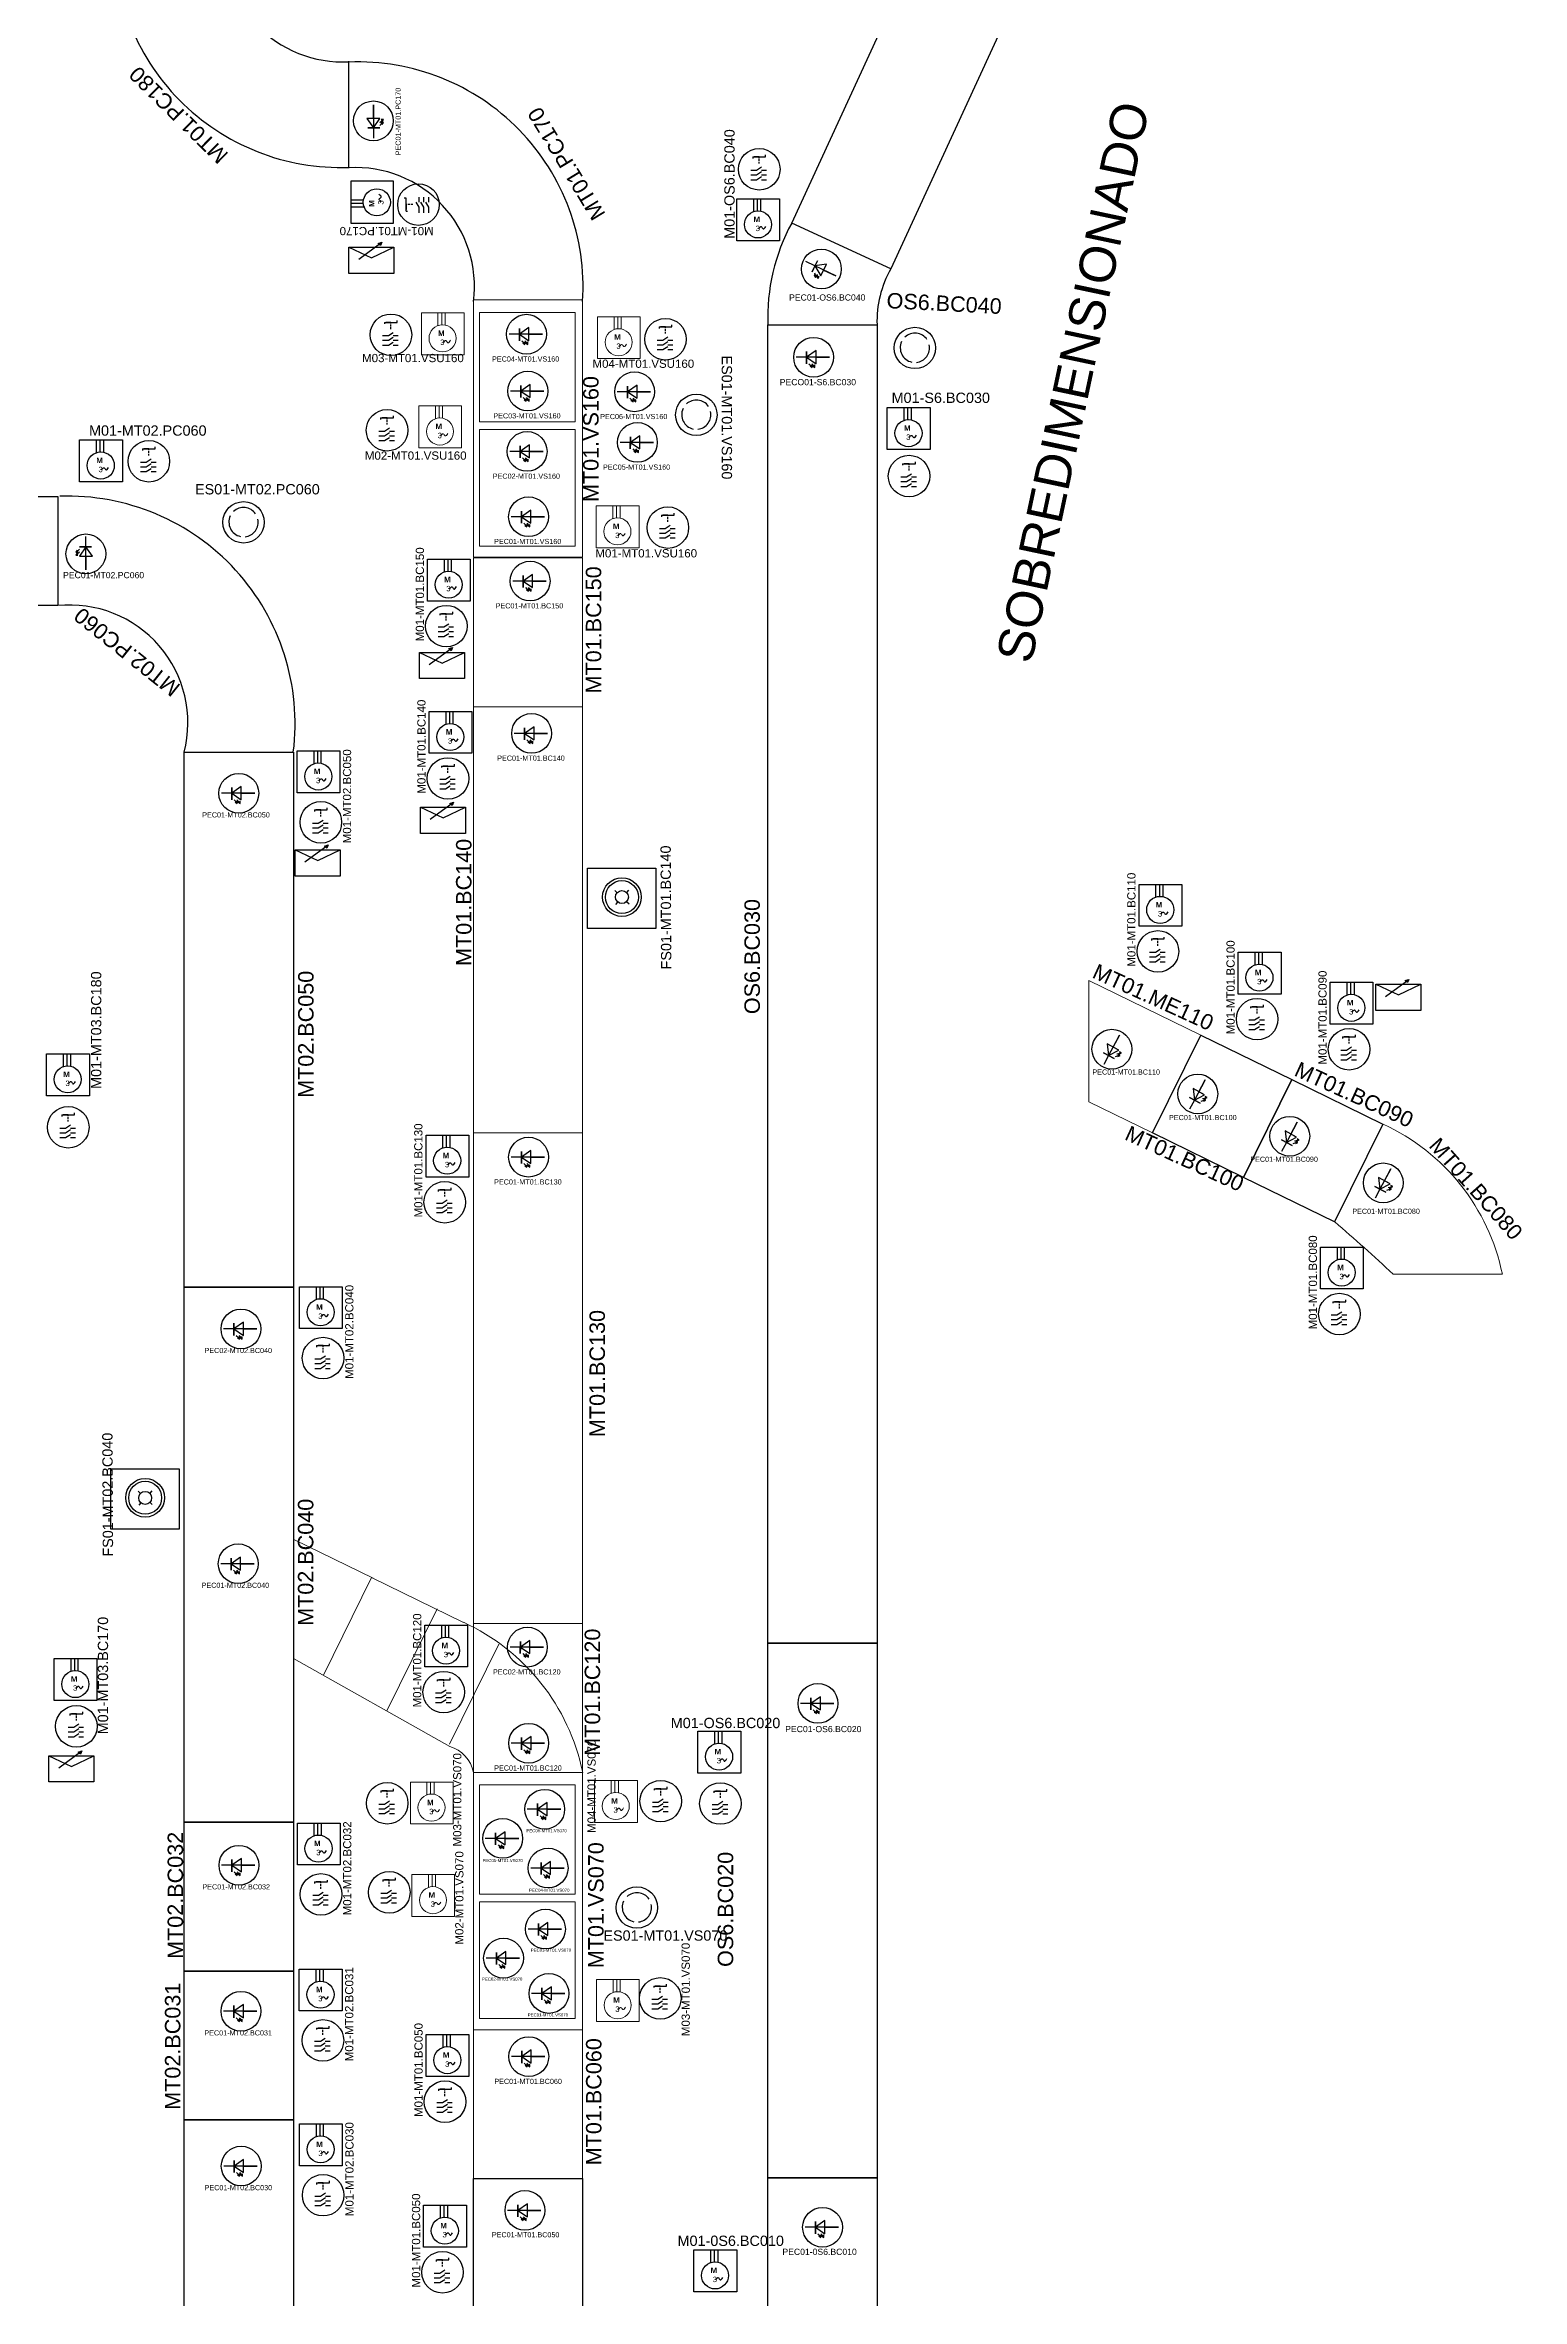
# Model space of a CAD drawing. Header units: inches. Extents: x 281601 to 402894, y -153394 to -83814.
# Drawn here: x 363278 to 377617, y -141813 to -119927 of the extents above; entities that cross this region are included whole.
import ezdxf

# ---------------------------------------------------------------- set-up
doc = ezdxf.new("R2010")
doc.units = ezdxf.units.IN
doc.linetypes.add('DASHED', pattern=[0.75, 0.5, -0.25])
for name, color, linetype in [('Desconector', 7, 'Continuous'), ('Motores', 7, 'Continuous'), ('PEC', 7, 'Continuous'), ('PEMERGENCIA', 1, 'Continuous'), ('VFrecuencia', 142, 'Continuous')]:
    doc.layers.add(name, color=color, linetype=linetype)
for name, color, linetype, lineweight in [('lin1', 253, 'Continuous', 0), ('NOMBRES', 7, 'Continuous', 0), ('NPE', 7, 'Continuous', 5), ('Num Motor', 7, 'Continuous', 0)]:
    doc.layers.add(name, color=color, linetype=linetype, lineweight=lineweight)
doc.styles.add('Annotative', font='arial.ttf', dxfattribs={"height": 250})
doc.styles.add('isocop', font='isocp.shx')

# ---------------------------------------------------------------- blocks, each defined once
blk = doc.blocks.new('Motor trifasico')
at = {"color": 116, "true_color": 0x136734}
for p, q in [((2057.3, 3405.5), (2057.3, 3406.3)), ((2057.3, 3406.3), (2058.1, 3406.3)), ((2064.9, 3406.3), (2064.9, 3400.5)), ((2066.6, 3406.3), (2066.6, 3400.8)), ((2068.2, 3406.3), (2068.2, 3400.7))]:
    blk.add_line(p, q, dxfattribs=at)
blk.add_lwpolyline([(2058.1, 3406.3), (2076.9, 3406.3), (2076.9, 3387.1), (2057.3, 3387.1), (2057.3, 3405.5)], dxfattribs=at)
blk.add_circle((2067, 3394.6), 6.2, dxfattribs=at)
blk.add_spline([(2067.4, 3392.6), (2068.5, 3393.6), (2069.4, 3392.6), (2070.6, 3393.7)], degree=3, dxfattribs=at)
at = {"color": 116, "true_color": 0x136734, "insert": (2063.8, 3398.2), "char_height": 2.5, "width": 4.443, "attachment_point": 1, "style": 'isocop'}
blk.add_mtext('\\pxqc;{\\fLucida Sans|b1|i0|c0|p34; M\\P\\pq*;} {\\fLeelawadee|b0|i0|c0|p34;3}', dxfattribs=at)
blk = doc.blocks.new('Fotocelda')
at = {"color": 5}
for points in [[(1919.7, 3371.9), (1918.7, 3373), (1919.3, 3373), (1918.2, 3373.7), (1918.2, 3372.6), (1918.7, 3373)], [(1921.1, 3371.9), (1920, 3373), (1920.6, 3373), (1919.6, 3373.7), (1919.6, 3372.6), (1920, 3373)], [(1917.6, 3371.9), (1917.6, 3365.4), (1922.3, 3368.7), (1917.6, 3371.9), (1917.6, 3368.7), (1910.9, 3368.7), (1922.3, 3368.7), (1922.3, 3371.9), (1922.3, 3365.9), (1922.3, 3368.7), (1922.3, 3368.7), (1927.4, 3368.7)]]:
    blk.add_lwpolyline(points, dxfattribs=at)
blk.add_circle((1918.8, 3368.7), 9.83, dxfattribs=at)
blk = doc.blocks.new('Interruptor principal')
at = {"color": 32, "true_color": 0xcd6928}
for p, q in [((2036.58, 3398.7), (2040.03, 3398.7)), ((2036.58, 3398.7), (2036.58, 3398.29)), ((2037.63, 3395.16), (2038.95, 3396)), ((2040.03, 3398.7), (2040.03, 3399.22)), ((2036.1, 3395.16), (2037.63, 3395.16)), ((2036.1, 3393.91), (2037.63, 3393.91)), ((2036.1, 3392.6), (2037.63, 3392.6)), ((2037.63, 3393.91), (2038.95, 3394.75)), ((2037.63, 3392.6), (2038.95, 3393.43)), ((2038.95, 3395.16), (2040.27, 3395.16)), ((2038.95, 3393.91), (2040.27, 3393.91)), ((2038.95, 3392.6), (2040.27, 3392.6))]:
    blk.add_line(p, q, dxfattribs=at)
blk.add_line((2038.32, 3398.7), (2037, 3398.7))
at = {"color": 32, "linetype": 'DASHED', "true_color": 0xcd6928}
blk.add_line((2038.32, 3396.9), (2038.32, 3398.7), dxfattribs=at)
at = {"color": 32, "true_color": 0xcd6928}
blk.add_circle((2038.32, 3395.38), 5.57, dxfattribs=at)

msp = doc.modelspace()

# ---------------------------------------------------------------- linework, layer by layer
at = {"color": 217, "true_color": 0x93278f}
msp.add_line((366229, -121115, 483), (366229, -120084, 483), dxfattribs=at)
at = {"color": 177, "true_color": 0x293189}
for points, elevation in [([(371490, -122099), (370528, -121655), (375747, -110319), (376710, -110762)], 334), ([(371356, -135444), (370296, -135444), (370296, -122645), (371356, -122645)], 345), ([(371356, -140638), (370296, -140638), (370296, -135444), (371356, -135444)], 345), ([(371356, -149011), (370296, -149011), (370296, -140638), (371356, -140638)], 345)]:
    msp.add_lwpolyline(points, close=True, dxfattribs=dict(at, elevation=elevation))
at = {"color": 67, "true_color": 0x727430, "elevation": 1957}
msp.add_lwpolyline([(360319, -125370), (360319, -124310), (363402, -124310), (363402, -125370)], close=True, dxfattribs=at)
at = {"color": 4, "elevation": 345}
for points in [[(365689, -131988), (364630, -131988), (364630, -126793), (365689, -126793)], [(365689, -137184), (364630, -137184), (364630, -131988), (365689, -131988)], [(365689, -138630), (364630, -138630), (364630, -137184), (365689, -137184)], [(365689, -140075), (364630, -140075), (364630, -138630), (365689, -138630)], [(365689, -145271), (364630, -145271), (364630, -140075), (365689, -140075)]]:
    msp.add_lwpolyline(points, close=True, dxfattribs=at)
at = {"color": 67, "true_color": 0x727430}
for points in [[(374030, -130491), (374500, -129541), (375384, -129973), (374914, -130923)], [(374914, -130923), (375384, -129973), (376268, -130405), (375798, -131355)]]:
    msp.add_lwpolyline(points, close=True, dxfattribs=at)
at = {"color": 8, "elevation": -184}
msp.add_lwpolyline([(368497, -149017), (367438, -149017), (367438, -140644), (368497, -140644)], close=True, dxfattribs=at)
at = {"color": 217, "true_color": 0x93278f}
for centre, radius, start, end in [((366149, -118915, 1114), 2201, 177.1128, 272.0861), ((366171, -118924, 711), 1167, 174.149, 272.8483), ((366315, -122277, 221), 2187, 356.3307, 92.2534), ((366293, -122270, 624), 1154, 352.6956, 93.1487)]:
    msp.add_arc(centre, radius, start, end, dxfattribs=at)
at = {"color": 177, "true_color": 0x293189}
for centre, radius, start, end in [((372217, -122573, 356), 1923, 151.4843, 182.1397), ((372389, -122610, 356), 1034, 150.364, 181.9337)]:
    msp.add_arc(centre, radius, start, end, dxfattribs=at)
at = {"color": 67, "true_color": 0x727430}
for centre, radius, start, end in [((363498, -126515, 413), 2208, 352.7925, 92.0023), ((363519, -126510, -2544), 1146, 345.7329, 95.8663)]:
    msp.add_arc(centre, radius, start, end, dxfattribs=at)
at = {"layer": 'lin1'}
for p, q in [((374500, -129541), (373411, -129009)), ((373411, -129009), (373411, -130188)), ((374030, -130491), (374500, -129541)), ((374500, -129541), (375384, -129973)), ((375384, -129973), (374914, -130923)), ((375384, -129973), (376268, -130405)), ((373411, -130188), (374030, -130491)), ((376268, -130405), (375798, -131355)), ((374914, -130923), (374030, -130491)), ((375798, -131355), (374914, -130923)), ((374914, -130923), (375798, -131355)), ((376366, -131862, -113), (377426, -131862)), ((365699, -134440, -1202), (366463, -134814, -1202)), ((365980, -135756, -1202), (366449, -134806, -1202)), ((366455, -134811, -1202), (367340, -135243, -1202)), ((367084, -135113, -1202), (366595, -136101, -1202)), ((367684, -135456, -1202), (367204, -136426, -1202)), ((365689, -135594, -1564), (367207, -136448, 289))]:
    msp.add_line(p, q, dxfattribs=at)
at = {"layer": 'lin1', "color": 8, "elevation": 289}
for points in [[(368497, -124901), (367438, -124901), (367438, -122402), (368497, -122402)], [(368425, -123584), (367495, -123584), (367495, -122525), (368425, -122525)], [(368425, -124792), (367495, -124792), (367495, -123659), (368425, -123659)], [(368497, -126352), (367438, -126352), (367438, -124906), (368497, -124906)]]:
    msp.add_lwpolyline(points, close=True, dxfattribs=at)
at = {"layer": 'lin1'}
for points, elevation in [([(367438, -126352), (368497, -126352), (368497, -130489), (367438, -130489)], 289), ([(367438, -135254), (368497, -135254), (368497, -136700), (367438, -136700)], 289), ([(367438, -136700), (368497, -136700), (368497, -139199), (367438, -139199)], 289), ([(367495, -136822), (368425, -136822), (368425, -137881), (367495, -137881)], -184), ([(367495, -137956), (368425, -137956), (368425, -139090), (367495, -139090)], -184), ([(367438, -139199), (368497, -139199), (368497, -140644), (367438, -140644)], -184)]:
    msp.add_lwpolyline(points, close=True, dxfattribs=dict(at, elevation=elevation))
at = {"layer": 'lin1', "color": 4, "elevation": -184}
for points in [[(368425, -137881), (367495, -137881), (367495, -136822), (368425, -136822)], [(368425, -139090), (367495, -139090), (367495, -137956), (368425, -137956)]]:
    msp.add_lwpolyline(points, close=True, dxfattribs=at)
at = {"layer": 'lin1'}
for centre, radius, start, end in [((375408, -132277, 689), 2061, 11.6188, 65.3124), ((365883, -143023, 1491), 15313, 46.7939, 49.6428), ((366479, -137115, -513), 2061, 11.6188, 65.3124), ((367109, -136769, 289), 336, 11.9668, 73.0398)]:
    msp.add_arc(centre, radius, start, end, dxfattribs=at)
at = {"layer": 'Motores', "color": 0}
for p, q in [((368810, -128137), (368833, -128158)), ((368837, -128248), (368816, -128271)), ((368944, -128133), (368923, -128156)), ((368924, -128244), (368948, -128266)), ((364181, -133970), (364204, -133991)), ((364208, -134081), (364187, -134104)), ((364316, -133967), (364294, -133990)), ((364296, -134077), (364319, -134099))]:
    msp.add_line(p, q, dxfattribs=at)
at = {"layer": 'Motores', "color": 141, "true_color": 0xadddf7}
msp.add_line((376294, -129164), (376519, -128999), dxfattribs=at)
at = {"layer": 'Motores', "color": 0}
for points in [[(368546, -127918), (369208, -127918), (369208, -128504), (368546, -128504)], [(363917, -133752), (364579, -133752), (364579, -134338), (363917, -134338)]]:
    msp.add_lwpolyline(points, close=True, dxfattribs=at)
for centre, radius in [((368879, -128200), 188), ((368879, -128200), 160), ((368879, -128200), 62.9), ((364250, -134033), 188), ((364250, -134033), 160), ((364250, -134034), 62.9)]:
    msp.add_circle(centre, radius, dxfattribs=at)
at = {"layer": 'Num Motor'}
for p, q in [((374500, -129541), (373411, -129009)), ((373411, -129009), (373411, -130188)), ((374030, -130491), (373411, -130188)), ((376366, -131862, 113), (377426, -131862))]:
    msp.add_line(p, q, dxfattribs=at)
at = {"layer": 'Num Motor', "elevation": 289}
msp.add_lwpolyline([(367438, -130489), (368497, -130489), (368497, -135254), (367438, -135254)], close=True, dxfattribs=at)
at = {"layer": 'PEMERGENCIA', "color": 1}
for centre in [(371723, -122868), (371723, -122868), (369601, -123518), (365205, -124561), (365205, -124561), (369024, -138012)]:
    msp.add_circle(centre, 201, dxfattribs=at)
for centre, radius, start, end in [((371724, -122867), 142, 34.6645, 132.9651), ((371724, -122866), 143, 155.3812, 257.1215), ((371723, -122867), 142, 275.9995, 11.9942), ((369602, -123516), 142, 34.6645, 132.9651), ((369602, -123516), 143, 155.3812, 257.1215), ((369601, -123516), 142, 275.9995, 11.9942), ((365206, -124559), 143, 155.3812, 257.1215), ((365205, -124559), 142, 34.6645, 132.9651), ((365205, -124560), 142, 275.9995, 11.9942), ((369025, -138010), 142, 34.6645, 132.9651), ((369025, -138010), 143, 155.3812, 257.1215), ((369025, -138011), 142, 275.9995, 11.9942)]:
    msp.add_arc(centre, radius, start, end, dxfattribs=at)
at = {"layer": 'VFrecuencia', "color": 141, "true_color": 0xadddf7}
for p, q in [((366323, -122007), (366548, -121842)), ((367008, -125942), (367234, -125777)), ((367018, -127444), (367244, -127280)), ((365801, -127858), (366027, -127694)), ((363411, -136655), (363636, -136490))]:
    msp.add_line(p, q, dxfattribs=at)
for points in [[(366228, -121890), (366664, -121890), (366664, -122144), (366228, -122144)], [(366535, -121873), (366512, -121853), (366548, -121842)], [(366914, -125825), (367349, -125825), (367349, -126079), (366914, -126079)], [(367221, -125808), (367197, -125788), (367234, -125777)], [(366923, -127328), (367359, -127328), (367359, -127582), (366923, -127582)], [(367230, -127311), (367207, -127291), (367244, -127280)], [(365707, -127742), (366143, -127742), (366143, -127996), (365707, -127996)], [(366014, -127725), (365991, -127705), (366027, -127694)], [(363316, -136539), (363752, -136539), (363752, -136793), (363316, -136793)], [(363623, -136522), (363600, -136502), (363636, -136490)]]:
    msp.add_lwpolyline(points, close=True, dxfattribs=at)
for points in [[(366228, -121890), (366448, -121994), (366664, -121890)], [(366914, -125825), (367133, -125929), (367349, -125825)], [(366923, -127328), (367143, -127432), (367359, -127328)], [(365707, -127742), (365926, -127845), (366143, -127742)], [(363316, -136539), (363536, -136642), (363752, -136539)]]:
    msp.add_lwpolyline(points, dxfattribs=at)
at = {"layer": 'VFrecuencia', "color": 141, "true_color": 0xadddf7, "elevation": 0}
for points in [[(376199, -129047), (376635, -129047), (376635, -129301), (376199, -129301)], [(376506, -129030), (376483, -129010), (376519, -128999)]]:
    msp.add_lwpolyline(points, close=True, dxfattribs=at)
msp.add_lwpolyline([(376199, -129047), (376419, -129151), (376635, -129047)], dxfattribs=at)

# ---------------------------------------------------------------- block references
at = {"layer": 'Desconector', "xscale": 36.22589640801436, "yscale": 36.22589640801436, "zscale": 36.22589640801436}
for p in [(296372, -244134, 768), (292796, -245741, 768), (295462, -245784), (292759, -246668, 768), (290446, -246969, 1113), (297827, -247113, 768), (295485, -247613, 768), (293334, -248570), (293350, -250049), (292116, -250475), (300243, -251728), (301206, -252386), (302099, -252679), (289663, -253436, 1113), (293319, -254164), (302005, -255250), (292137, -255677), (293309, -258921), (289742, -259253, 768), (295416, -259980, 768), (292760, -260000, 768), (295995, -260003, 768), (292117, -260885), (292780, -260865, 768), (295411, -261895, 768), (292136, -262303), (293321, -262898), (292138, -263806), (293297, -264554)]:
    msp.add_blockref('Interruptor principal', p, dxfattribs=at)
at = {"layer": 'Desconector', "xscale": 36.22589640801436, "yscale": 36.22589640801436, "zscale": 36.22589640801436, "rotation": 90}
msp.add_blockref('Interruptor principal', (489904, -195316), dxfattribs=at)
at = {"layer": 'lin1', "color": 8, "xscale": 21.19265796742174, "yscale": 21.19265796742174, "zscale": 21.19265796742174}
for p in [(323332, -194715, -56), (325042, -194753, 1011), (323307, -195620, -56), (325030, -196590, -56)]:
    msp.add_blockref('Motor trifasico', p, dxfattribs=at)
at = {"layer": 'lin1', "color": 4, "xscale": 21.19265796742174, "yscale": 21.19265796742174, "zscale": 21.19265796742174}
for p in [(325014, -208967, -529), (323225, -208982, -529), (323239, -209881, -529), (325032, -210901, -529)]:
    msp.add_blockref('Motor trifasico', p, dxfattribs=at)
at = {"layer": 'Motores', "color": 2, "xscale": 21.19265796742174, "yscale": 21.19265796742174, "zscale": 21.19265796742174, "rotation": 90}
msp.add_blockref('Motor trifasico', (438440, -165259, 689), dxfattribs=at)
at = {"layer": 'Motores', "color": 2, "xscale": 21.19265796742174, "yscale": 21.19265796742174, "zscale": 21.19265796742174}
for p in [(326395, -193609), (327856, -195636), (320014, -195950), (323391, -197107, 689), (323407, -198586, 689), (322126, -198970, 689), (330300, -200265, 689), (331263, -200923, 689), (332156, -201216, 689), (319693, -201911), (323377, -202700, 689), (332062, -203787, 689), (322148, -204172, 689), (323366, -207458, 689), (319767, -207783, 374), (326017, -208488, 768), (322128, -209380, 689), (322147, -210798, 689), (323379, -211435, 689), (322149, -212301, 689), (323354, -213091, 689), (325978, -213525, 764)]:
    msp.add_blockref('Motor trifasico', p, dxfattribs=at)
at = {"layer": 'PEC', "color": 5, "xscale": 19.66336690283918, "yscale": 19.66336690283918, "zscale": 19.66336690283918}
for p, rotation in [((300246, -82897, 345), 269.9692129002193), ((433654, -78944, 345), 154.1468446018246), ((405718, -56515, 345), 179.9692129002194), ((408506, -56739, 345), 179.9692129002194), ((405731, -57067, 345), 179.9692129002194), ((406768, -57074, 345), 179.9692129002194), ((406795, -57565, 345), 179.9692129002194), ((405724, -57653, 345), 179.9692129002194), ((405738, -58287, 345), 179.9692129002194), ((429894, -162633, 345), 89.96921290021936), ((405753, -58912, 345), 179.9692129002194), ((405768, -60391, 345), 179.9692129002194), ((402925, -60973, 345), 179.9692129002194), ((332885, -65252, 345), 241.9801205764697), ((333719, -65686, 345), 241.9801205764697), ((334612, -66097, 345), 241.9801205764697), ((405738, -64506, 345), 179.9692129002194), ((335520, -66550, 345), 241.9801205764697), ((402946, -66174, 345), 179.9692129002194), ((402919, -68454, 345), 179.9692129002194), ((405727, -69264, 345), 179.9692129002194), ((408548, -69810, 345), 179.9692129002194), ((405739, -70197, 345), 179.9692129002194), ((405895, -70838, 345), 179.9692129002194), ((405487, -71121, 345), 179.9692129002194), ((402926, -71382, 345), 179.9692129002194), ((405928, -71409, 345), 179.9692129002194), ((405902, -72001, 345), 179.9692129002194), ((405495, -72284, 345), 179.9692129002194), ((405936, -72627, 345), 179.9692129002194), ((402946, -72800, 345), 179.9692129002194), ((405740, -73240, 345), 179.9692129002194), ((402948, -74303, 345), 179.9692129002194), ((405703, -74733, 345), 179.9692129002194), ((408592, -74897, 345), 179.9692129002194)]:
    msp.add_blockref('Fotocelda', p, dxfattribs=dict(at, rotation=rotation))

# ---------------------------------------------------------------- texts
at = {"char_height": 150, "attachment_point": 1, "style": 'Annotative'}
for s, insert, width, rotation in [('MT01.PC180', (364961, -121093, 690), 55.01, 135.5165), ('MT01.PC170', (368596, -121646, 690), 55.01, 121.2865), ('OS6.BC040', (371453, -122331, 690), 55.01, 357.0253), ('MT01.VS160', (368502, -124364, 690), 55.01, 90), ('MT01.BC150', (368528, -126223, 690), 55.01, 90), ('MT02.PC060', (364509, -126265, 690), 55.01, 141.4608), ('MT01.BC140', (367268, -128869, 690), 55.01, 90), ('OS6.BC030', (370068, -129337, 690), 55.01, 90), ('MT01.ME110', (373497, -128842, 690), 55.01, 335.3956), ('MT02.BC050', (365735, -130150, 690), 55.01, 90), ('MT01.BC090', (375458, -129793, 690), 55.01, 335.3956), ('MT01.BC100', (373812, -130414, 690), 55.01, 335.3956), ('MT01.BC080', (376817, -130521, 690), 385.89, 311.5878), ('MT01.BC130', (368564, -133444, 690), 55.01, 90), ('MT02.BC040', (365733, -135277, 690), 55.01, 90), ('\\pxt0;MT01.BC120', (368517, -136538, 690), 55.01, 90), ('MT02.BC032', (364468, -138511, 690), 55.01, 90), ('MT01.VS070', (368551, -138601, 690), 55.01, 90), ('   OS6.BC020', (369809, -138589, 690), 55.01, 90), ('MT02.BC031', (364442, -139976, 690), 55.01, 90), ('\\pxt0;MT01.BC060', (368530, -140515, 690), 55.01, 90)]:
    msp.add_mtext(s, dxfattribs=dict(at, insert=insert, width=width, rotation=rotation))
at = {"layer": 'NOMBRES', "char_height": 100, "width": 55.01, "attachment_point": 1, "rotation": 90.2932, "style": 'Annotative'}
for s, insert in [('FS01-MT01.BC140', (369259, -128903, -512)), ('FS01-MT02.BC040', (363839, -134605, -512))]:
    msp.add_mtext(s, dxfattribs=dict(at, insert=insert))
at = {"layer": 'NPE', "insert": (369948, -122941, 345), "char_height": 100, "width": 55.01, "attachment_point": 1, "rotation": 270, "style": 'Annotative'}
msp.add_mtext('ES01-MT01.VS160', dxfattribs=at)
at = {"layer": 'NPE', "char_height": 100, "width": 55.01, "attachment_point": 1, "style": 'Annotative'}
for s, insert in [('ES01-MT02.PC060', (364734, -124190, 345)), ('ES01-MT01.VS070', (368699, -138234, 345))]:
    msp.add_mtext(s, dxfattribs=dict(at, insert=insert))
at = {"layer": 'Num Motor', "attachment_point": 1, "style": 'Annotative'}
for s, insert, char_height, width, rotation in [('PEC01-MT01.PC170', (366681, -120997), 50, 250, 90), ('SOBREDIMENSIONADO', (372511, -125873), 350, 398.54, 78.0314), ('{\\H0.4x;M01-OS6.BC040}', (369873, -121808), 250, 250, 90), ('M01-MT01.PC170', (367051, -121773), 80, 250, 180), ('M01-MT01.BC150', (366877, -125717), 80, 250, 90), ('M01-MT01.BC140', (366892, -127196), 80, 250, 90), ('M01-MT02.BC050', (366170, -127678), 80, 250, 90), ('M01-MT01.BC110', (373785, -128876), 80, 250, 90), ('M01-MT01.BC100', (374748, -129533), 80, 250, 90), ('{\\H0.4x;M01-MT03.BC180}', (363724, -130063), 250, 250, 90), ('M01-MT01.BC090', (375641, -129827), 80, 250, 90), ('M01-MT01.BC130', (366862, -131311), 80, 250, 90), ('M01-MT01.BC080', (375547, -132398), 80, 250, 90), ('M01-MT02.BC040', (366192, -132879), 80, 250, 90), ('{\\H0.4x;M01-MT03.BC170}', (363790, -136330), 250, 250, 90), ('M01-MT01.BC120', (366851, -136069), 80, 250, 90), ('M03-MT01.VS070', (367240, -137419), 80, 250, 90), ('M04-MT01.VS070', (368544, -137288), 80, 250, 90), ('M01-MT02.BC032', (366172, -138088), 80, 250, 90), ('M02-MT01.VS070', (367260, -138372), 80, 250, 90), ('M03-MT01.VS070', (369458, -139261), 80, 250, 90), ('M01-MT02.BC031', (366191, -139505), 80, 250, 90), ('M01-MT01.BC050', (366864, -140046), 80, 250, 90), ('M01-MT02.BC030', (366193, -141009), 80, 250, 90), ('M01-MT01.BC050', (366840, -141702), 80, 250, 90)]:
    msp.add_mtext(s, dxfattribs=dict(at, insert=insert, char_height=char_height, width=width, rotation=rotation))
at = {"layer": 'Num Motor', "width": 250, "attachment_point": 1, "style": 'Annotative'}
for s, insert, char_height in [('PEC01-OS6.BC040', (370502, -122348), 60), ('M03-MT01.VSU160', (366356, -122926), 80), ('PEC04-MT01.VS160', (367618, -122950), 50), ('M04-MT01.VSU160', (368593, -122981), 80), ('PECO01-S6.BC030', (370411, -123170), 60), ('{\\H0.4x;M01-S6.BC030}', (371497, -123302), 250), ('{\\H0.4x;M01-MT02.PC060}', (363705, -123620), 250), ('PEC03-MT01.VS160', (367631, -123502), 50), ('PEC06-MT01.VS160', (368668, -123509), 50), ('M02-MT01.VSU160', (366383, -123873), 80), ('PEC02-MT01.VS160', (367625, -124088), 50), ('PEC05-MT01.VS160', (368695, -124000), 50), ('PEC01-MT01.VS160', (367638, -124722), 50), ('M01-MT01.VSU160', (368621, -124822), 80), ('PEC01-MT02.PC060', (363453, -125044), 60), ('PEC01-MT01.BC150', (367653, -125347), 50), ('PEC01-MT01.BC140', (367668, -126826), 50), ('PEC01-MT02.BC050', (364804, -127377), 50), ('PEC01-MT01.BC110', (373447, -129874), 50), ('PEC01-MT01.BC100', (374191, -130316), 50), ('PEC01-MT01.BC090', (374980, -130721), 50), ('PEC01-MT01.BC130', (367638, -130941), 50), ('PEC01-MT01.BC080', (375970, -131226), 50), ('PEC02-MT02.BC040', (364826, -132578), 50), ('PEC01-MT02.BC040', (364798, -134858), 50), ('PEC02-MT01.BC120', (367627, -135699), 50), ('{\\H0.4x;M01-OS6.BC020}', (369353, -136170), 250), ('PEC01-OS6.BC020', (370464, -136249), 60), ('PEC01-MT01.BC120', (367639, -136632), 50), ('PEC06-MT01.VS070', (367952, -137251), 30), ('PEC05-MT01.VS070', (367525, -137541), 30), ('PEC01-MT02.BC032', (364806, -137786), 50), ('PEC04-MT01.VS070', (367978, -137829), 30), ('PEC03-MT01.VS070', (367994, -138411), 30), ('PEC02-MT01.VS070', (367521, -138692), 30), ('PEC01-MT01.VS070', (367965, -139040), 30), ('PEC01-MT02.BC031', (364825, -139204), 50), ('PEC01-MT01.BC060', (367640, -139675), 50), ('PEC01-MT02.BC030', (364827, -140707), 50), ('PEC01-MT01.BC050', (367616, -141164), 50), ('{\\H0.4x;M01-0S6.BC010}', (369419, -141198), 250), ('PEC01-0S6.BC010', (370437, -141325), 60)]:
    msp.add_mtext(s, dxfattribs=dict(at, insert=insert, char_height=char_height))

doc.saveas('drawing.dxf')
